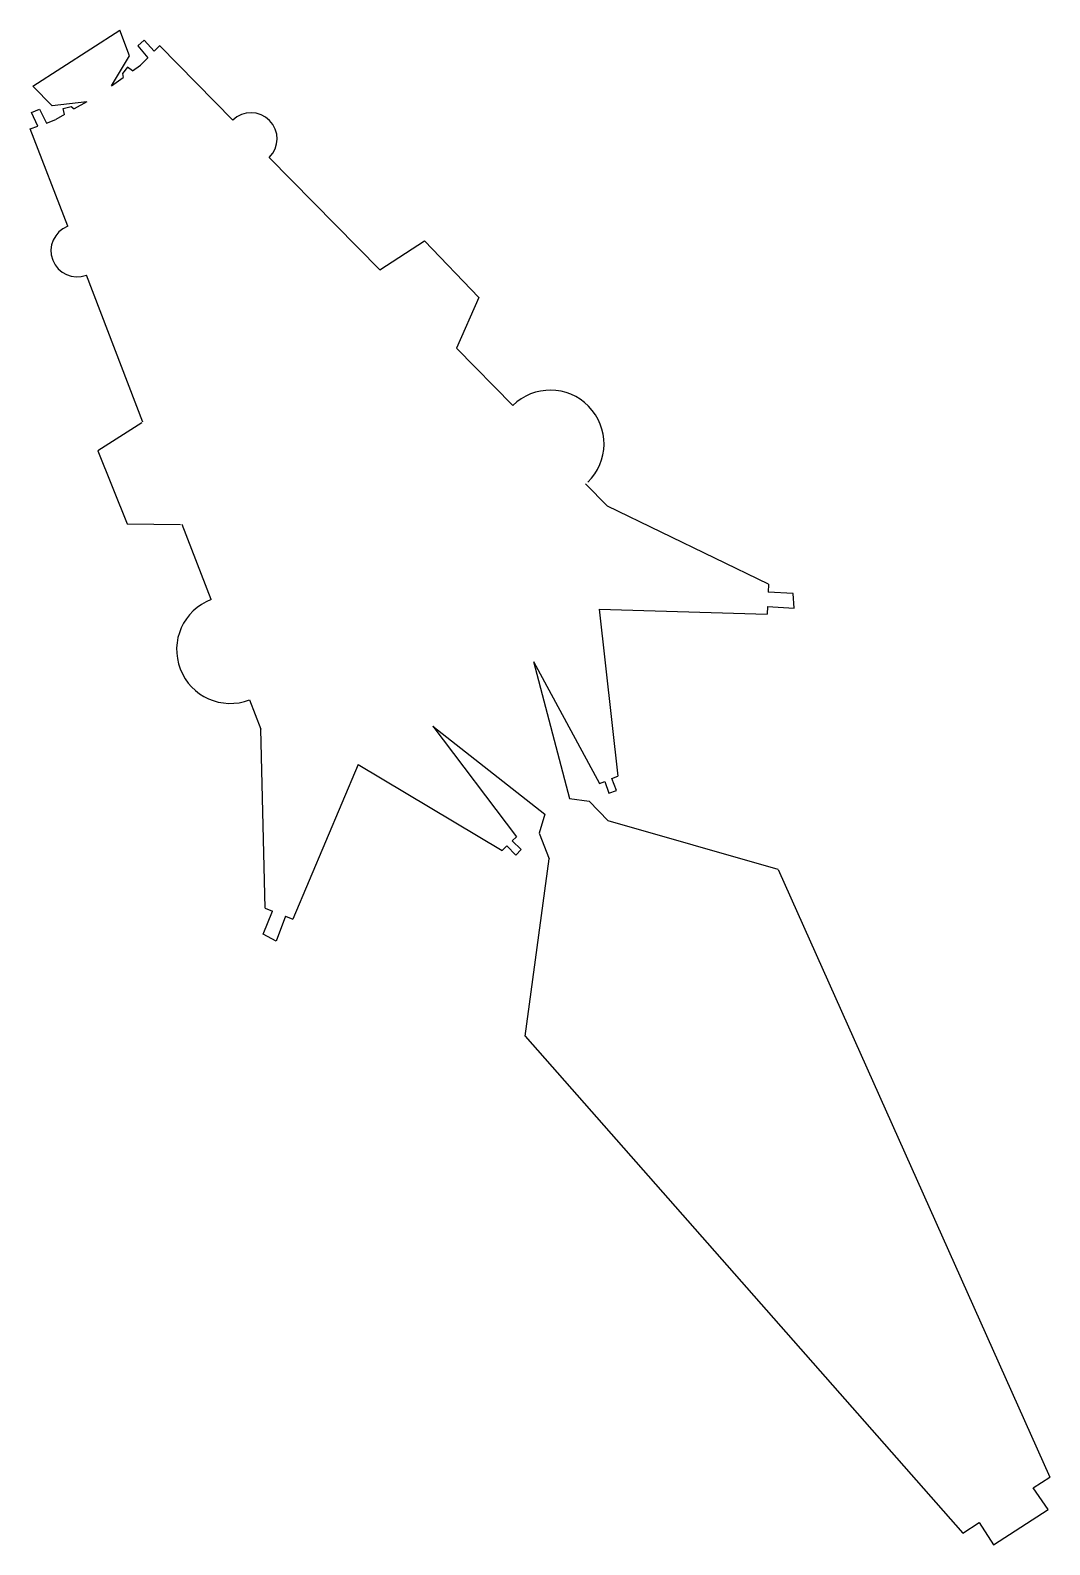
# Model space of a CAD drawing. Header units: inches. Extents: x 1.19 to 7.19, y 1.29 to 10.22.
import ezdxf

# ---------------------------------------------------------------- set-up
doc = ezdxf.new("R2010")
doc.units = ezdxf.units.IN
doc.header["$MEASUREMENT"] = 0

msp = doc.modelspace()

# ---------------------------------------------------------------- linework, layer by layer
for p, q in [((1.2006, 9.8864), (1.7125, 10.2156)), ((1.7705, 10.0652), (1.7125, 10.2156)), ((1.8573, 10.1575), (1.8192, 10.1242)), ((1.8192, 10.1242), (1.8771, 10.0532)), ((1.9149, 10.0916), (1.8573, 10.1575)), ((1.9478, 10.1251), (1.9149, 10.0916)), ((2.3784, 9.6862), (1.9481, 10.1248)), ((1.664, 9.8877), (1.7705, 10.0652)), ((1.7579, 9.9986), (1.729, 9.9611)), ((1.7871, 9.976), (1.7579, 9.9986)), ((1.7871, 9.976), (1.8348, 10.0102)), ((1.8771, 10.0532), (1.8348, 10.0102)), ((1.664, 9.8877), (1.7335, 9.9375)), ((1.729, 9.9611), (1.7335, 9.9375)), ((1.3133, 9.7713), (1.2006, 9.8864)), ((1.1933, 9.7306), (1.2394, 9.7514)), ((1.2293, 9.6508), (1.1933, 9.7306)), ((1.2394, 9.7514), (1.28, 9.6693)), ((1.519, 9.7944), (1.3133, 9.7713)), ((1.3791, 9.7551), (1.4252, 9.7658)), ((1.3875, 9.7191), (1.3791, 9.7551)), ((1.4252, 9.7658), (1.4448, 9.7519)), ((1.519, 9.7944), (1.4448, 9.7519)), ((1.1852, 9.6348), (1.2293, 9.6508)), ((1.28, 9.6693), (1.3366, 9.6899)), ((1.3875, 9.7191), (1.3366, 9.6899)), ((1.4057, 9.0608), (1.1853, 9.6344)), ((3.2446, 8.8035), (2.5938, 9.4668)), ((3.2446, 8.8035), (3.5077, 8.9751)), ((3.5077, 8.9751), (3.8279, 8.6407)), ((1.8493, 7.9064), (1.516, 8.7739)), ((3.8279, 8.6407), (3.697, 8.3423)), ((4.0282, 8.0048), (3.697, 8.3423)), ((1.8432, 7.9026), (1.584, 7.7383)), ((1.584, 7.7383), (1.7553, 7.3081)), ((4.4578, 7.5442), (4.5872, 7.4124)), ((5.536, 6.9524), (4.5872, 7.4124)), ((1.7553, 7.3081), (2.0708, 7.3035)), ((2.2507, 6.862), (2.0811, 7.3034)), ((5.536, 6.9524), (5.5337, 6.9046)), ((5.6805, 6.8975), (5.5338, 6.9046)), ((5.6866, 6.8116), (5.6805, 6.8975)), ((4.5385, 6.8048), (4.6476, 5.8215)), ((4.5385, 6.8048), (5.5275, 6.7758)), ((5.5298, 6.8218), (5.5275, 6.7758)), ((5.5298, 6.8218), (5.6866, 6.8116)), ((4.1507, 6.4972), (4.3624, 5.6905)), ((4.1507, 6.4972), (4.5393, 5.778)), ((2.4777, 6.2712), (2.544, 6.0988)), ((2.5686, 5.0446), (2.544, 6.0988)), ((3.5578, 6.116), (4.2174, 5.5973)), ((3.5578, 6.116), (4.0508, 5.4639)), ((3.117, 5.8908), (2.7328, 4.9791)), ((3.117, 5.8908), (3.9663, 5.3834)), ((4.6115, 5.807), (4.6476, 5.8215)), ((4.6396, 5.7371), (4.6115, 5.807)), ((4.5393, 5.778), (4.5714, 5.7908)), ((4.5714, 5.7908), (4.5949, 5.7218)), ((4.5949, 5.7218), (4.6396, 5.7371)), ((4.3624, 5.6905), (4.4779, 5.6736)), ((4.4779, 5.6736), (4.5906, 5.5585)), ((4.2174, 5.5973), (4.1849, 5.4853)), ((5.5926, 5.2708), (4.5906, 5.5585)), ((4.0508, 5.4639), (4.0258, 5.4401)), ((4.1849, 5.4853), (4.2429, 5.3349)), ((3.9945, 5.4103), (3.9663, 5.3834)), ((4.0464, 5.3557), (3.9945, 5.4103)), ((4.0258, 5.4401), (4.0788, 5.3901)), ((4.0788, 5.3901), (4.0464, 5.3557)), ((4.1009, 4.2901), (4.2429, 5.3349)), ((5.5926, 5.2708), (7.1928, 1.6915)), ((2.5586, 4.8904), (2.6131, 5.0268)), ((2.5686, 5.0446), (2.6131, 5.0269)), ((2.6901, 4.9961), (2.6342, 4.8491)), ((2.6901, 4.9961), (2.7328, 4.9791)), ((2.6342, 4.8491), (2.5586, 4.8904)), ((4.1009, 4.2901), (6.6809, 1.3623)), ((7.0946, 1.6283), (7.1928, 1.6915)), ((7.1833, 1.5011), (7.0946, 1.6283)), ((6.8612, 1.2941), (7.1833, 1.5011)), ((6.6809, 1.3623), (6.7774, 1.4244)), ((6.7774, 1.4244), (6.8612, 1.2941))]:
    msp.add_line(p, q)
for centre, radius, start, end in [((2.4861, 9.5765), 0.1537, 314.45522, 134.45522), ((1.4609, 8.9174), 0.1537, 111.02038, 291.02038), ((4.2498, 7.7789), 0.3165, 314.45522, 134.45522), ((2.3642, 6.5666), 0.3165, 111.02038, 291.02038)]:
    msp.add_arc(centre, radius, start, end)

doc.saveas('drawing.dxf')
